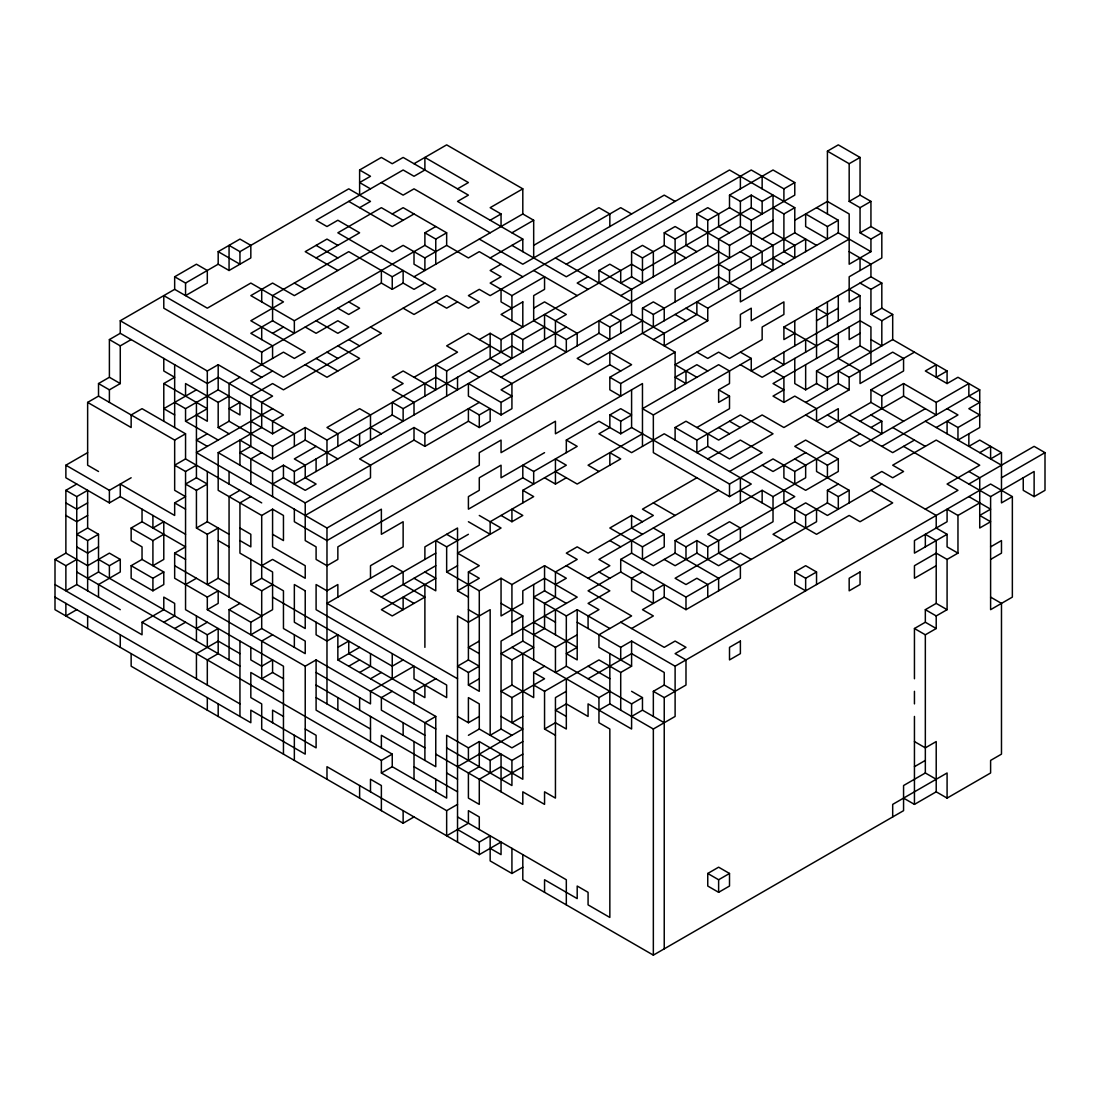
<?xml version="1.0" encoding="UTF-8"?>
<svg xmlns="http://www.w3.org/2000/svg" width="1100" height="1100" viewBox="0 0 1100 1100"><rect width="100%" height="100%" fill="white"/><g stroke="black" fill="none" stroke-linecap="round" stroke-linejoin="round"><path stroke-width="1.5" d="M174.666 276.774L196.433 264.206L207.309 270.49L207.309 283.058L185.556 295.611L185.556 283.058L174.666 276.774L174.666 289.341L120.271 320.746L120.271 333.3L207.309 383.556L218.185 377.272L283.456 414.961L272.58 421.231L272.58 433.799L250.827 421.231M218.185 264.206L218.185 251.653L239.951 239.085L250.827 245.369L250.827 257.936L229.061 270.49L218.185 264.206L185.556 283.058M359.618 195.126L359.618 169.991L381.37 157.438L392.246 163.721L403.136 157.438L468.408 195.126L457.531 201.396L522.803 239.085L522.803 251.653M229.061 270.49L229.061 245.369L239.951 251.653L348.741 188.843L370.494 201.396L359.618 207.68M98.519 471.487L87.642 465.204L87.642 402.394L98.519 396.11L98.519 383.556L109.395 377.272L109.395 339.584L120.271 333.3M414.013 163.721L446.655 144.87L522.803 188.843L522.803 213.964L533.679 220.248L533.679 257.936M109.395 339.584L120.271 345.868L131.147 339.584M316.099 257.936L359.618 232.801L337.851 220.248L326.975 226.531L316.099 220.248L403.136 169.991L414.013 176.275L424.889 169.991L424.889 157.438L468.408 182.559L457.531 188.843M392.246 213.964L403.136 207.68L446.655 232.801L446.655 245.369L468.408 257.936L479.284 251.653L522.803 276.774M98.519 383.556L109.395 389.84L120.271 383.556L120.271 345.868M414.013 213.964L392.246 226.531L348.741 201.396M163.79 421.245L163.79 383.556L174.666 377.272L163.79 370.989L163.79 358.435M435.765 251.653L424.889 245.369L294.346 320.746L294.346 333.3L272.58 320.746L250.827 333.3L272.58 345.868L272.58 358.421M424.889 245.369L424.889 232.801L435.765 226.531M120.271 320.746L207.309 370.989L218.185 364.705L272.58 396.11L261.704 402.394L261.704 427.515L218.185 452.636L218.185 490.325L261.704 515.46L272.58 509.176L283.456 515.46L283.456 540.581L272.58 534.298M272.58 333.3L283.456 327.016M424.889 232.801L435.765 239.085L446.655 232.801M522.803 188.843L490.16 207.68L501.05 213.964L501.05 226.531M185.556 534.298L120.271 496.609L109.395 502.893L65.876 477.771L65.876 465.204L87.642 452.65M196.433 389.826L163.79 408.678L174.666 414.961M403.136 220.248L381.37 207.68L337.851 232.801L435.765 289.341L283.456 377.272L163.79 308.179L163.79 295.611L261.704 352.151L381.37 283.058L392.246 289.341L403.136 283.058L414.013 289.341L424.889 283.058M272.58 320.746L272.58 295.611L348.741 251.653L392.246 276.774L403.136 270.49L403.136 283.058M294.346 320.746L250.827 295.611L272.58 283.058L294.346 295.611L381.37 245.369L392.246 251.653L403.136 245.369L424.889 257.936L446.655 245.369M490.16 220.248L501.05 213.964M218.185 440.082L185.556 421.245L185.556 408.678L218.185 389.826L218.185 364.705M239.951 377.272L229.061 383.556L229.061 421.245L218.185 427.515L218.185 402.394L185.556 383.556L185.556 396.11M414.013 276.774L522.803 213.964M98.519 597.107L98.519 584.54L120.271 571.986L120.271 559.419L109.395 553.135L87.642 565.702L65.876 553.135L65.876 490.325L76.752 484.055M185.556 421.245L207.309 408.678L163.79 383.556M218.185 402.394L229.061 396.11M250.827 383.556L272.58 370.989M511.926 232.801L533.679 220.248M65.876 490.325L76.752 496.609L87.642 490.325L87.642 528.014L98.519 534.298L98.519 571.986L87.642 578.27M98.519 396.11L174.666 440.082L185.556 433.799L185.556 458.92L261.704 502.893M490.16 257.936L522.803 239.085M87.642 502.893L76.752 509.176L65.876 502.893M65.876 465.204L109.395 490.325L131.147 477.771M207.309 433.799L196.433 440.082L207.309 446.366M501.05 264.206L490.16 270.49L501.05 276.774L490.16 283.058L511.926 295.611L544.555 276.774L544.555 289.341L533.679 295.611L533.679 320.746L566.321 339.584L718.63 251.653M533.679 245.369L598.95 207.68L609.84 213.964L609.84 226.531M87.642 515.46L76.752 521.73L65.876 515.46M185.556 458.92L174.666 465.204L185.556 471.487L196.433 465.204M272.58 408.678L196.433 452.636L326.975 528.014L609.84 364.705L620.716 370.989M457.531 301.895L446.655 308.179L435.765 301.895M87.642 528.014L76.752 534.298L87.642 540.581L98.519 534.298M305.222 729.011L316.099 735.295L316.099 747.849L250.827 710.174L250.827 722.727L55 609.675L55 559.419L65.876 553.135M196.433 477.771L185.556 484.055L196.433 490.325L207.309 484.055L196.433 477.771L196.433 402.394M272.58 433.799L283.456 427.515M566.321 264.206L729.506 169.991L794.777 207.68L794.777 232.801L816.544 245.369M55 559.419L65.876 565.702L76.752 559.419M98.519 546.865L87.642 553.135L76.752 546.865M142.037 559.419L163.79 571.986L163.79 584.54L152.914 590.824L131.147 578.27L131.147 565.702L142.037 559.419L142.037 546.865L131.147 540.581L131.147 528.014L142.037 521.73L185.556 546.865L174.666 553.135L174.666 578.27L207.309 597.107L218.185 590.824L218.185 603.391L207.309 609.675L207.309 597.107M120.271 496.609L120.271 484.055L174.666 515.46L174.666 502.893L185.556 496.609L174.666 490.325L174.666 440.082M261.704 452.636L250.827 458.92L250.827 484.041M229.061 421.245L272.58 446.366L305.222 427.515L326.975 440.082L435.765 377.272L457.531 389.826L457.531 377.272M239.951 465.204L239.951 440.082L272.58 458.92L305.222 440.082L337.851 458.92M414.013 377.272L457.531 352.151L446.655 345.868L468.408 333.3L511.926 358.421L511.926 333.3L522.803 339.584L544.555 327.016M479.284 339.584L490.16 333.3L501.05 339.584L631.592 264.206L642.469 270.49L751.259 207.68L762.149 213.964L762.149 201.396L773.025 195.126L773.025 232.801L762.149 239.085M533.679 308.179L544.555 301.895L566.321 314.462L555.445 320.746L555.445 345.868L501.05 377.272M588.074 276.774L577.197 283.058L588.074 289.341M598.95 283.058L598.95 270.49L609.84 264.206L620.716 270.49L620.716 283.058L631.592 276.774L642.469 283.058L642.469 257.936L631.592 251.653L631.592 276.774M631.592 251.653L642.469 245.369L653.345 251.653L653.345 276.774M685.987 257.936L664.235 245.369L664.235 232.801L675.111 226.531L685.987 232.801L685.987 245.369L696.864 251.653M773.025 220.248L729.506 245.369L696.864 226.531L696.864 213.964L707.754 207.68L718.63 213.964L718.63 226.531L729.506 232.815M729.506 207.68L729.506 195.126L773.025 169.991L794.777 182.559L794.777 195.126L751.259 220.248L729.506 207.68L707.754 220.248L696.864 213.964M120.271 609.675L76.752 584.554L65.876 590.824L65.876 565.702M98.519 559.419L109.395 565.702L120.271 559.419M131.147 528.014L152.914 540.581L163.79 534.298M239.951 490.325L229.061 496.609L229.061 597.107M370.494 327.016L381.37 333.3L283.456 389.826L272.58 383.556L250.827 396.11L250.827 446.366L239.951 452.636L272.58 471.487L283.456 465.204L294.346 471.487L392.246 414.961L403.136 421.231L403.136 408.678L392.246 402.394L392.246 414.961M316.099 446.366L294.346 458.92L305.222 465.204L305.222 477.771L316.099 484.041L305.222 490.325L283.456 477.771L272.58 484.041M414.013 414.961L414.013 402.394L392.246 389.826L403.136 383.556L392.246 377.272L403.136 370.989L435.765 389.826L435.765 364.705L446.655 370.989L490.16 345.868M642.469 257.936L664.235 245.369M664.235 232.801L675.111 239.085L696.864 226.531M729.506 195.126L740.383 201.396L751.259 195.126L762.149 201.396M827.42 151.154L838.296 144.87L860.049 157.438L860.049 195.126L849.173 201.41L849.173 163.721L827.42 151.154L827.42 213.964M196.433 490.325L196.433 528.014L207.309 521.73L229.061 534.298M250.827 496.609L239.951 502.893L239.951 553.135L272.58 571.986L272.58 609.675L250.827 622.229L229.061 609.675L229.061 659.918M403.136 408.678L511.926 345.868L522.803 352.151L522.803 339.584M511.926 245.369L566.321 276.774L751.259 169.991L783.901 188.843L794.777 182.559M76.752 609.675L65.876 615.959L65.876 603.391M196.433 528.014L207.309 534.298L218.185 528.014L218.185 578.27L229.061 584.54M566.321 327.016L294.346 484.041L294.346 471.487M620.716 295.611L707.754 245.369L707.754 220.248M740.383 201.396L740.383 226.531L718.63 239.085L718.63 289.341M849.173 163.721L860.049 157.438M131.147 565.702L152.914 578.27L163.79 571.986M218.185 452.636L305.222 502.893L414.013 440.082L424.889 446.366L424.889 433.799L414.013 427.515L359.618 458.92L370.494 465.204L370.494 477.771L305.222 515.446M773.025 207.68L783.901 213.964L794.777 207.68M424.889 433.799L479.284 402.394M598.95 333.3L598.95 320.746L609.84 327.016L609.84 339.584L598.95 333.3L501.05 389.826L511.926 396.11L501.05 402.394L468.408 383.543L468.408 396.11L501.05 414.947L511.926 408.678L511.926 383.543L490.16 370.989M609.84 327.016L631.592 314.462L664.235 333.3L664.235 345.868L707.754 320.746L707.754 308.179L696.864 301.895L696.864 314.462L653.345 339.584M675.111 389.84L675.111 352.151L642.469 333.3L642.469 308.179L653.345 301.895L664.235 308.179L664.235 320.746M751.259 220.248L751.259 245.369L675.111 289.341L675.111 301.895M794.777 220.248L827.42 201.41L849.173 213.964L849.173 264.22L870.939 251.653L870.939 239.085L881.815 232.815L881.815 257.936L849.173 276.774L849.173 301.895L860.049 295.625L860.049 345.868L870.939 352.151M185.556 584.54L196.433 578.27M424.889 446.366L468.408 421.231L479.284 427.515L490.16 421.231L490.16 408.678L479.284 414.947L468.408 408.678L468.408 421.231M642.469 320.746L577.197 358.421L588.074 364.705L805.654 239.085L805.654 251.653M642.469 308.179L653.345 314.462L718.63 276.774L740.383 289.341L740.383 301.895L849.173 239.085M718.63 264.22L729.506 270.49L794.777 232.801M55 584.554L142.037 634.796L142.037 622.229L163.79 609.675L163.79 597.107L174.666 603.391L174.666 615.945L163.79 622.229M218.185 578.27L207.309 584.54L207.309 534.298M827.42 226.531L827.42 239.085L805.654 226.531L805.654 213.964L827.42 226.531L838.296 220.248L838.296 232.815L870.939 251.653M860.049 207.68L870.939 201.41L870.939 226.531L860.049 232.815L860.049 207.68L849.173 201.41M261.704 565.702L272.58 559.419L305.222 578.27L305.222 565.702L272.58 546.865L272.58 509.176M707.754 308.179L838.296 232.801M174.666 628.513L185.556 622.229M250.827 559.419L250.827 584.54L261.704 578.27L283.456 590.824L283.456 628.513L305.222 641.08L305.222 653.634L261.704 628.513L250.827 634.796L250.827 622.229M675.111 352.151L620.716 383.556L620.716 396.11L609.84 389.826L609.84 377.272L631.592 364.705L609.84 352.151L609.84 364.705M196.433 628.513L207.309 622.229M229.061 609.675L239.951 603.391M250.827 584.54L261.704 590.824L272.58 584.54M98.519 571.986L207.309 634.796L218.185 628.513L218.185 653.634L207.309 659.918L207.309 685.039M544.555 452.65L501.05 477.771L501.05 465.204L479.284 477.771L479.284 490.325L468.408 496.609L468.408 509.176L522.803 477.771L533.679 484.055L533.679 471.487L577.197 446.366L566.321 440.082L566.321 452.65M566.321 440.082L598.95 421.245L620.716 433.799L631.592 427.515L729.506 484.041L773.025 458.92L794.777 471.487L860.049 433.799M609.84 414.961L620.716 408.678L631.592 414.961L620.716 421.245L609.84 414.961L609.84 427.515L598.95 433.799L631.592 452.65L664.235 433.799L751.259 484.041L729.506 496.609L653.345 452.636L653.345 414.961L642.469 408.678L718.63 364.705L729.506 370.989L729.506 383.556L718.63 389.826L718.63 402.394L729.506 396.11L729.506 408.678L696.864 427.515M794.777 333.3L783.901 339.584L783.901 327.03L870.939 276.774L870.939 264.22L849.173 251.653M272.58 634.796L261.704 641.08L261.704 678.755L272.58 672.485L283.456 678.755M522.803 502.893L522.803 490.325L566.321 465.204L555.445 458.92L555.445 484.055L566.321 477.771M653.345 414.961L751.259 358.421L751.259 370.989L860.049 308.179M816.544 320.746L838.296 308.179M870.939 289.341L881.815 283.058L881.815 308.179L870.939 314.462L870.939 289.341L860.049 283.058M435.765 553.135L370.494 590.824L403.136 609.675L403.136 597.107L414.013 603.391M414.013 578.27L435.765 590.824L435.765 540.581L446.655 546.851L468.408 534.298M642.469 433.799L588.074 465.204L598.95 471.487M381.37 597.107L435.765 565.702M511.926 521.73L522.803 515.446L511.926 509.176L511.926 521.73L501.05 515.446M675.111 440.082L675.111 427.515L685.987 421.231L718.63 440.082L762.149 414.961L783.901 427.515L849.173 389.84L849.173 377.272L838.296 370.989L838.296 383.556L805.654 402.394M446.655 546.851L446.655 571.986L457.531 565.702M860.049 333.3L849.173 339.584L849.173 327.03M870.939 314.462L881.815 320.746L892.691 314.462L892.691 339.584L947.086 370.989L947.086 383.556L925.334 370.989L936.21 364.705L936.21 377.272L947.086 370.989M207.309 609.675L305.222 666.201L316.099 659.918L435.765 729.011M337.851 647.35L348.741 641.08L348.741 653.634L424.889 697.606L424.889 685.039M468.408 659.918L457.531 666.201L468.408 672.485L479.284 666.201L468.408 659.918L468.408 571.986L479.284 565.702L457.531 553.135L501.05 528.014L479.284 515.46M696.864 440.082L740.383 414.961L773.025 433.799L729.506 458.92L707.754 446.366L696.864 452.636L696.864 440.082L675.111 427.515M794.777 358.435L794.777 383.556L805.654 389.84L816.544 383.556L816.544 370.989L860.049 345.868M316.099 622.229L316.099 634.796L326.975 641.08L337.851 634.796L337.851 659.918L359.618 647.35M468.408 597.107L457.531 590.824L479.284 578.256L468.408 571.986M827.42 339.584L838.296 345.868L773.025 383.556L783.901 389.826L773.025 396.11L783.901 402.394L794.777 396.11L816.544 408.678L816.544 421.231L838.296 408.678L838.296 421.245M816.544 370.989L827.42 377.272L892.691 339.584M348.741 666.201L359.618 659.918M446.655 571.986L479.284 590.824L501.05 578.256L511.926 584.54L544.555 565.702L566.321 578.256L555.445 584.54M707.754 458.92L740.383 440.082L762.149 452.636L729.506 471.487M849.173 377.272L892.691 352.151L903.567 358.435L903.567 370.989L870.939 389.84L870.939 402.394L903.567 421.245M359.618 672.485L370.494 666.201L370.494 653.634M642.469 521.73L631.592 515.446L609.84 528.014L642.469 546.851L664.235 534.298L664.235 546.851L642.469 559.419L642.469 546.851M696.864 477.771L642.469 509.176L653.345 515.446L588.074 553.135L577.197 546.851L566.321 553.135L577.197 559.419L555.445 571.986L555.445 597.107L544.555 603.391L544.555 628.513L533.679 634.796M914.444 352.151L860.049 383.556L860.049 370.989L838.296 358.435L838.296 333.3M370.494 678.755L381.37 672.485M403.136 659.918L392.246 666.201L272.58 597.107M566.321 603.391L544.555 590.824L533.679 597.107L566.321 615.945L577.197 609.661L609.84 628.513M718.63 490.325L598.95 559.419L609.84 565.702L588.074 578.256M870.939 402.394L827.42 427.515L805.654 414.961M870.939 389.84L881.815 396.11L903.567 383.556L936.21 402.394L968.852 383.556L968.852 396.11L979.729 402.394L968.852 408.678L979.729 414.961L957.963 427.515L947.086 421.245L947.086 433.799M392.246 691.322L381.37 697.606L381.37 710.16L424.889 735.295M479.284 641.08L468.408 647.35L479.284 653.634M511.926 622.229L522.803 615.945L501.05 603.391M577.197 622.229L620.716 647.35L631.592 641.066L631.592 666.201L598.95 647.35L598.95 634.796L631.592 615.945L588.074 590.824L620.716 571.986L620.716 559.419L631.592 553.135L653.345 565.702L675.111 553.135L718.63 578.256L718.63 590.824M805.654 452.636L773.025 471.487L762.149 465.204M860.049 421.245L903.567 396.11L936.21 414.961L936.21 402.394M435.765 678.755L414.013 691.322L414.013 703.89M675.111 553.135L675.111 540.581L762.149 490.325L773.025 496.609L805.654 477.771L805.654 465.204L794.777 458.92M870.939 427.515L881.815 421.231L881.815 433.799L849.173 414.961M947.086 383.556L957.963 377.272L979.729 389.84L979.729 427.529L957.963 440.082L957.963 427.515M522.803 641.08L501.05 653.634L511.926 659.918L533.679 647.35L522.803 641.08L522.803 615.945M642.469 571.986L631.592 578.256L631.592 590.824L653.345 603.391L653.345 590.824L664.235 584.54L664.235 597.107L685.987 609.661L740.383 578.256L740.383 565.702L718.63 553.135L718.63 540.581L707.754 534.298L729.506 521.73L740.383 528.014L740.383 540.581M675.111 540.581L685.987 546.851L696.864 540.581L707.754 546.851L794.777 496.609L751.259 471.487M838.296 458.92L805.654 440.082L794.777 446.366L827.42 465.204L838.296 458.92L838.296 471.487L805.654 490.325L783.901 477.771L783.901 465.204M925.334 408.678L860.049 446.366L849.173 440.082M468.408 672.485L468.408 685.039L479.284 678.755M751.259 559.419L740.383 553.135L718.63 565.702L696.864 553.135L675.111 565.702L664.235 559.419M881.815 446.366L979.729 389.84M381.37 747.849L381.37 735.295L435.765 766.7L435.765 716.444L424.889 722.727L424.889 760.416M522.803 628.513L555.445 647.35L577.197 634.796M849.173 502.893L849.173 490.325L838.296 496.609L838.296 509.176L827.42 502.893L827.42 490.325L838.296 484.041M914.444 440.082L892.691 452.636L827.42 414.961M936.21 427.515L957.963 414.961L947.086 408.678M142.037 622.229L381.37 760.416L392.246 754.133L392.246 766.7L446.655 798.105L446.655 735.295L468.408 747.849L479.284 741.565L511.926 760.416L522.803 754.133M544.555 666.201L533.679 672.485L533.679 697.606L511.926 685.039L501.05 691.322L511.926 697.606L511.926 722.727L522.803 716.444M664.235 597.107L642.469 609.661L653.345 615.945L631.592 628.513M870.939 490.325L892.691 502.893L860.049 521.73L849.173 515.446L816.544 534.298L794.777 521.73L773.025 534.298L783.901 540.581M783.901 490.325L783.901 502.893L805.654 515.446L827.42 502.893M381.37 760.416L381.37 772.984L392.246 766.7M457.531 716.444L468.408 722.727L479.284 716.444M511.926 697.606L544.555 678.755L533.679 672.485M631.592 716.444L642.469 710.16L642.469 697.606L631.592 703.89L566.321 666.201L555.445 672.485L555.445 647.35M620.716 559.419L685.987 597.107L816.544 521.73L816.544 509.176M881.815 484.041L827.42 515.446L805.654 502.893L794.777 509.176L794.777 521.73M468.408 735.295L479.284 729.011L511.926 747.849L522.803 741.565M533.679 685.039L544.555 691.322L598.95 659.918L620.716 672.471L631.592 666.201M501.05 578.256L501.05 615.945L522.803 603.391L522.803 590.824L544.555 578.256L577.197 597.107L501.05 641.08L501.05 729.011L490.16 735.295L490.16 609.661L468.408 622.229L457.531 615.945L457.531 842.064M566.321 691.322L555.445 697.606L555.445 798.105L544.555 791.821L544.555 804.375L522.803 791.821L522.803 804.375L435.765 754.133M588.074 678.755L631.592 653.634L664.235 672.471L664.235 685.039L653.345 691.322L653.345 716.444M979.729 452.65L990.605 446.366L990.605 458.92L1001.481 452.65L1001.481 502.893L1012.357 496.609L1012.357 597.107L990.605 609.675L990.605 496.609L903.567 446.366M457.531 766.7L522.803 729.011L501.05 716.444M816.544 571.986L805.654 578.256L805.654 590.824L794.777 584.54L794.777 571.986L805.654 565.702L816.544 571.986L816.544 584.54M479.284 754.133L490.16 760.416L501.05 754.133L501.05 791.821M544.555 691.322L544.555 729.011L555.445 722.727L566.321 729.011L566.321 678.755M511.926 647.35L598.95 697.606L609.84 691.322M925.334 509.176L957.963 490.325L947.086 484.041L979.729 465.204L936.21 440.082L892.691 465.204L903.567 471.487L892.691 477.771L881.815 471.487L870.939 477.771L936.21 515.446L936.21 528.014L947.086 534.298L947.086 546.851L957.963 553.135L957.963 515.446L979.729 502.893M968.852 484.041L1034.124 446.366L1045 452.65L1045 490.339L1034.124 496.609L1023.247 490.339L1023.247 477.771M131.147 653.634L131.147 666.201L403.136 823.226L414.013 816.942M598.95 710.16L609.84 703.89L653.345 729.011L675.111 716.444L675.111 666.201L631.592 641.066M675.111 666.201L990.605 484.041L1012.357 496.609M1001.481 477.771L1045 452.65M381.37 772.984L446.655 810.659L457.531 804.389M501.05 779.254L522.803 766.7M990.605 496.609L1034.124 471.487L1034.124 496.609M653.345 691.322L664.235 697.606L685.987 685.039L685.987 659.918L675.111 653.634L685.987 647.35L675.111 641.066L664.235 647.35L620.716 622.229M947.086 534.298L914.444 553.135L914.444 540.581L947.086 521.73L947.086 509.176L957.963 515.446M936.21 565.702L914.444 578.27L914.444 565.702L936.21 553.135L947.086 559.419L957.963 553.135M457.531 829.51L479.284 842.064L490.16 835.794L490.16 860.915L511.926 873.469L522.803 867.199M990.605 546.865L1001.481 540.581L1001.481 553.135L990.605 559.419M326.975 779.254L326.975 766.7L479.284 854.631L501.05 842.064L501.05 854.631L490.16 848.348M914.444 678.755L914.444 628.513L925.334 622.229L925.334 609.675L936.21 603.391L947.086 609.675L947.086 559.419M925.334 609.675L936.21 615.945L947.086 609.675M914.444 628.513L925.334 634.796L936.21 628.513L936.21 615.945M707.754 873.469L718.63 867.185L729.506 873.469L729.506 886.036L718.63 892.32L707.754 886.036L707.754 873.469L718.63 879.753L729.506 873.469M914.444 766.7L925.334 760.416M936.21 779.254L925.334 772.984L903.567 785.537L903.567 810.659L653.345 955.13L522.803 879.753L522.803 854.631M903.567 798.105L914.444 804.389L936.21 791.821L947.086 798.105L990.605 772.984L990.605 760.416L1001.481 754.133L1001.481 603.391L990.605 597.107M860.049 195.126L870.939 201.41M870.939 226.531L881.815 232.815M816.544 207.68L838.296 220.248M860.049 232.815L870.939 239.085M870.939 276.774L881.815 283.058M773.025 232.801L794.777 245.369L794.777 257.936L783.901 251.653L783.901 213.964M740.383 226.531L773.025 245.369L773.025 270.49L762.149 264.22L762.149 251.653L751.259 245.369M849.173 289.341L860.049 295.625M881.815 308.179L892.691 314.462M675.111 201.396L664.235 195.126L490.16 295.611L479.284 289.341L468.408 295.611L479.284 301.895L468.408 308.179L446.655 295.611L414.013 314.462L403.136 308.179M773.025 257.936L783.901 264.22M740.383 251.653L751.259 257.936L751.259 270.49M707.754 245.369L729.506 257.936L729.506 245.369M827.42 314.462L816.544 308.179L816.544 358.435M870.939 339.584L881.815 345.868L881.815 320.746M631.592 213.964L620.716 207.68L522.803 264.206L479.284 239.085M783.901 327.03L816.544 345.868M1001.481 452.65L979.729 440.082L968.852 446.366L968.852 433.799M925.334 421.231L1001.481 465.204M838.296 383.556L849.173 389.84M685.987 308.179L707.754 320.746M773.025 358.435L783.901 364.705L783.901 352.151M816.544 383.556L827.42 389.84L827.42 377.272M870.939 414.961L881.815 421.231M892.691 427.515L925.334 446.366M968.852 471.487L979.729 477.771L979.729 528.014L990.605 521.73L979.729 515.446L990.605 509.176L968.852 496.609M598.95 270.49L631.592 289.341L631.592 314.462M675.111 314.462L685.987 320.746M740.383 352.151L751.259 358.421M773.025 370.989L783.901 377.272L783.901 402.394M555.445 257.936L631.592 301.895M740.383 364.705L762.149 377.272L860.049 320.746L870.939 327.03L870.939 364.705M490.16 232.801L414.013 188.843L403.136 195.126L381.37 182.559M696.864 352.151L707.754 358.421L718.63 352.151L729.506 358.421L762.149 339.584L762.149 327.03L783.901 314.462L783.901 301.895L751.259 320.746L751.259 308.179L740.383 314.462L740.383 327.03L675.111 364.705L696.864 377.272M359.618 169.991L370.494 176.275L359.618 182.559L370.494 188.843M533.679 270.49L577.197 295.611M609.84 314.462L620.716 320.746L620.716 333.3M707.754 370.989L696.864 364.705L675.111 377.272L685.987 383.556L685.987 370.989M718.63 389.826L729.506 396.11M729.506 421.231L740.383 427.515M849.173 490.325L816.544 471.487L816.544 458.92M511.926 308.179L501.05 301.895L501.05 289.341M718.63 427.515L729.506 433.799M827.42 490.325L838.296 496.609M555.445 345.868L566.321 352.151L566.321 339.584M609.84 377.272L620.716 383.556M337.851 245.369L326.975 239.085L305.222 251.653L337.851 270.49M316.099 245.369L337.851 257.936M740.383 490.325L773.025 509.176M501.05 364.705L490.16 358.421L490.16 333.3M925.334 622.229L936.21 628.513M348.741 301.895L359.618 308.179L348.741 314.462L337.851 308.179M468.408 370.989L479.284 377.272M294.346 283.058L305.222 289.341M794.777 571.986L805.654 578.256M218.185 251.653L239.951 264.206L239.951 251.653M653.345 502.893L675.111 515.446M316.099 320.746L337.851 333.3L348.741 327.016L337.851 320.746L316.099 333.3L305.222 327.016M348.741 339.584L359.618 345.868M337.851 345.868L359.618 358.421L326.975 377.272L305.222 364.705M555.445 471.487L577.197 484.055L620.716 458.92L609.84 452.636L609.84 465.204M653.345 528.014L664.235 534.298M326.975 352.151L337.851 358.421M533.679 471.487L522.803 465.204L522.803 477.771M544.555 477.771L555.445 484.041M642.469 534.298L631.592 528.014L631.592 515.446M316.099 358.421L337.851 370.989M174.666 289.341L207.309 308.179L250.827 283.058L283.456 301.895L250.827 320.746L305.222 352.151L294.346 358.421L283.456 352.151L250.827 370.989L261.704 377.272M522.803 490.325L533.679 496.609L490.16 521.73L490.16 534.298L468.408 521.73M609.84 540.581L620.716 546.851M370.494 427.515L381.37 433.799M620.716 571.986L653.345 590.824M914.444 741.565L925.334 747.849L936.21 741.565L936.21 791.821M598.95 571.986L609.84 578.256M348.741 440.082L359.618 446.366L359.618 433.799M566.321 565.702L609.84 590.824L588.074 603.391L598.95 609.661L588.074 615.945L588.074 628.513M218.185 389.826L294.346 433.799L294.346 446.366M446.655 534.298L457.531 540.581M174.666 402.394L185.556 408.678M196.433 414.961L207.309 421.245L207.309 370.989M218.185 427.515L229.061 433.799M544.555 615.945L555.445 622.229M664.235 685.039L675.111 691.322M109.395 377.272L120.271 383.556M533.679 622.229L577.197 647.35L566.321 653.634L577.197 659.918L577.197 609.661M185.556 433.799L142.037 408.678L131.147 414.961L131.147 427.515L87.642 402.394M424.889 571.986L435.765 578.27L381.37 609.675L392.246 615.945L424.889 597.107L403.136 584.54L403.136 571.986L392.246 565.702L326.975 603.391L457.531 678.755M588.074 666.201L609.84 678.755M631.592 691.322L642.469 697.606M468.408 609.661L479.284 615.945M642.469 710.16L664.235 722.727M239.951 528.014L250.827 534.298L250.827 546.865L239.951 540.581M566.321 716.444L555.445 710.16L566.321 703.89L588.074 716.444L588.074 703.89L631.592 729.011L631.592 703.89M174.666 502.893L185.556 509.176M218.185 540.581L229.061 546.865M468.408 685.039L479.284 691.322L479.284 590.824M544.555 729.011L555.445 735.295M501.05 729.011L511.926 735.295M174.666 553.135L185.556 559.419M174.666 565.702L261.704 615.945M337.851 659.918L435.765 716.444M316.099 672.485L370.494 703.89L370.494 691.322L414.013 666.201L414.013 678.755L446.655 697.606L446.655 685.039L316.099 609.675L316.099 584.54L326.975 590.824L337.851 584.54L337.851 597.107M446.655 747.849L511.926 785.537L511.926 760.416M316.099 685.039L424.889 747.849M239.951 653.634L218.185 641.08L196.433 653.634L196.433 678.769M316.099 697.606L370.494 729.011M446.655 772.97L457.531 779.254M76.752 571.986L239.951 666.201M283.456 691.322L250.827 672.485L250.827 697.606L261.704 703.89L261.704 729.011L305.222 754.133L305.222 666.201M392.246 754.133L316.099 710.16L316.099 659.918M414.013 766.7L457.531 791.821M283.456 716.444L272.58 710.174L272.58 722.727M457.531 816.942L566.321 879.753L566.321 904.874M55 597.107L239.951 703.89M947.086 798.105L947.086 772.984L892.691 804.389L892.691 816.942M936.21 603.391L936.21 540.581L925.334 534.298L925.334 546.851M925.334 634.796L925.334 772.984M914.444 691.322L914.444 703.89M914.444 716.444L914.444 804.389M903.567 383.556L903.567 396.11M881.815 396.11L881.815 408.678M860.049 257.936L860.049 270.49M838.296 295.625L838.296 320.746M827.42 301.895L827.42 327.03M827.42 465.204L827.42 477.771M805.654 339.584L805.654 352.151M805.654 364.705L805.654 389.84M805.654 515.446L805.654 528.014M794.777 320.746L794.777 345.868M794.777 471.487L794.777 484.041M783.901 188.843L783.901 201.396M773.025 496.609L773.025 521.73L675.111 578.256L685.987 584.54L696.864 578.256L707.754 584.54L707.754 597.107M762.149 176.275L762.149 188.843M762.149 490.325L762.149 502.893M751.259 195.126L751.259 207.68M740.383 176.275L740.383 188.843M740.383 477.771L740.383 502.893M729.506 270.49L729.506 283.058M729.506 484.041L729.506 496.609M718.63 879.753L718.63 892.32M707.754 433.799L707.754 446.366M707.754 546.851L707.754 559.419M696.864 540.581L696.864 553.135M685.987 546.851L685.987 559.419M685.987 597.107L685.987 609.661M675.111 239.085L675.111 264.206M664.235 697.606L664.235 948.846M653.345 314.462L653.345 327.03M653.345 729.011L653.345 955.13M642.469 446.366L642.469 383.556L555.445 433.799L555.445 421.245L501.05 452.65L501.05 440.082L479.284 452.65L479.284 465.204L337.851 546.865L337.851 559.419L326.975 565.702L316.099 559.419L316.099 546.865L305.222 540.581L305.222 502.893M631.592 389.84L631.592 427.515M631.592 540.581L631.592 553.135M620.716 421.245L620.716 433.799M620.716 647.35L620.716 659.918M620.716 672.471L620.716 710.16M609.84 653.634L609.84 703.89M598.95 697.606L598.95 722.727L609.84 729.011L609.84 917.441L588.074 904.874L588.074 892.32L577.197 886.036L577.197 898.604L544.555 879.753L544.555 892.32M577.197 345.868L577.197 333.3L544.555 314.462L544.555 339.584M566.321 615.945L566.321 666.201M555.445 609.661L555.445 634.796M544.555 565.702L544.555 590.824M533.679 584.54L533.679 659.918M522.803 653.634L522.803 779.254L501.05 766.7L479.284 779.254L479.284 804.389L468.408 798.105L468.408 772.97L479.284 766.7L479.284 741.565M511.926 295.611L511.926 320.746M511.926 584.54L511.926 634.796M511.926 659.918L511.926 685.039M511.926 848.348L511.926 873.469M501.05 339.584L501.05 352.151M501.05 402.394L501.05 414.947M490.16 760.416L490.16 772.97M479.284 414.947L479.284 427.515M479.284 729.011L479.284 703.89L468.408 697.606L468.408 722.727M479.284 829.51L479.284 816.942L468.408 810.659L468.408 823.226L446.655 835.794L446.655 810.659M479.284 842.064L479.284 854.631M468.408 747.849L468.408 760.416M457.531 590.824L457.531 528.014L424.889 546.865L424.889 559.419M446.655 370.989L446.655 396.11M435.765 239.085L435.765 264.206M435.765 779.254L435.765 791.821M424.889 257.936L424.889 270.49L414.013 264.206L414.013 251.653M424.889 383.556L424.889 396.11M424.889 584.54L424.889 647.35M414.013 427.515L414.013 440.082M414.013 741.565L414.013 779.254M403.136 722.727L403.136 735.295M403.136 810.659L403.136 823.226M392.246 276.774L392.246 289.341M392.246 653.634L392.246 678.755M381.37 270.49L381.37 283.058M381.37 810.659L381.37 785.537L370.494 779.254L370.494 791.821M370.494 440.082L370.494 414.961L359.618 408.678L326.975 427.515L337.851 433.799L337.851 446.366M370.494 578.27L370.494 565.702L403.136 546.865L403.136 521.73L381.37 534.298L381.37 509.176L326.975 540.581L294.346 521.73L294.346 509.176M370.494 716.444L370.494 741.565M359.618 697.606L359.618 710.16M359.618 785.537L359.618 798.105M337.851 697.606L337.851 710.16M326.975 440.082L326.975 465.204M326.975 528.014L326.975 703.89M316.099 458.92L316.099 471.487M305.222 427.515L305.222 440.082M294.346 634.796L294.346 647.35M294.346 735.295L294.346 760.416M283.456 465.204L283.456 477.771M283.456 754.133L283.456 666.201L185.556 609.675L185.556 471.487M272.58 446.366L272.58 458.92M272.58 471.487L272.58 496.609M272.58 672.485L272.58 659.918L261.704 666.201L250.827 659.918L250.827 647.35M261.704 289.341L261.704 301.895M261.704 327.016L261.704 339.584M261.704 352.151L261.704 364.705M261.704 515.46L261.704 578.27M261.704 590.824L261.704 628.513M239.951 641.08L239.951 716.444M229.061 471.487L229.061 484.055M218.185 703.89L218.185 716.444M207.309 471.487L207.309 521.73M207.309 634.796L207.309 647.35M207.309 697.606L207.309 710.174M196.433 615.945L196.433 641.08M174.666 364.705L174.666 427.515M152.914 515.46L152.914 528.014L163.79 521.73L163.79 559.419L152.914 565.702L152.914 540.581M152.914 578.27L152.914 590.824M142.037 509.176L142.037 521.73M120.271 634.796L120.271 647.364M109.395 389.84L109.395 402.394M109.395 490.325L109.395 502.893M109.395 565.702L109.395 578.27M87.642 540.581L87.642 590.824M87.642 615.959L87.642 628.513M76.752 496.609L76.752 584.554M239.951 402.394L229.061 408.678L239.951 414.961L239.951 402.394M522.803 301.895L501.05 314.462L522.803 327.016L522.803 301.895M740.383 641.066L729.506 647.35L729.506 659.918L740.383 653.634L740.383 641.066M860.049 571.986L849.173 578.256L849.173 590.824L860.049 584.54L860.049 571.986M305.222 590.824L294.346 584.54L294.346 622.229L305.222 628.513L305.222 590.824"/></g></svg>
